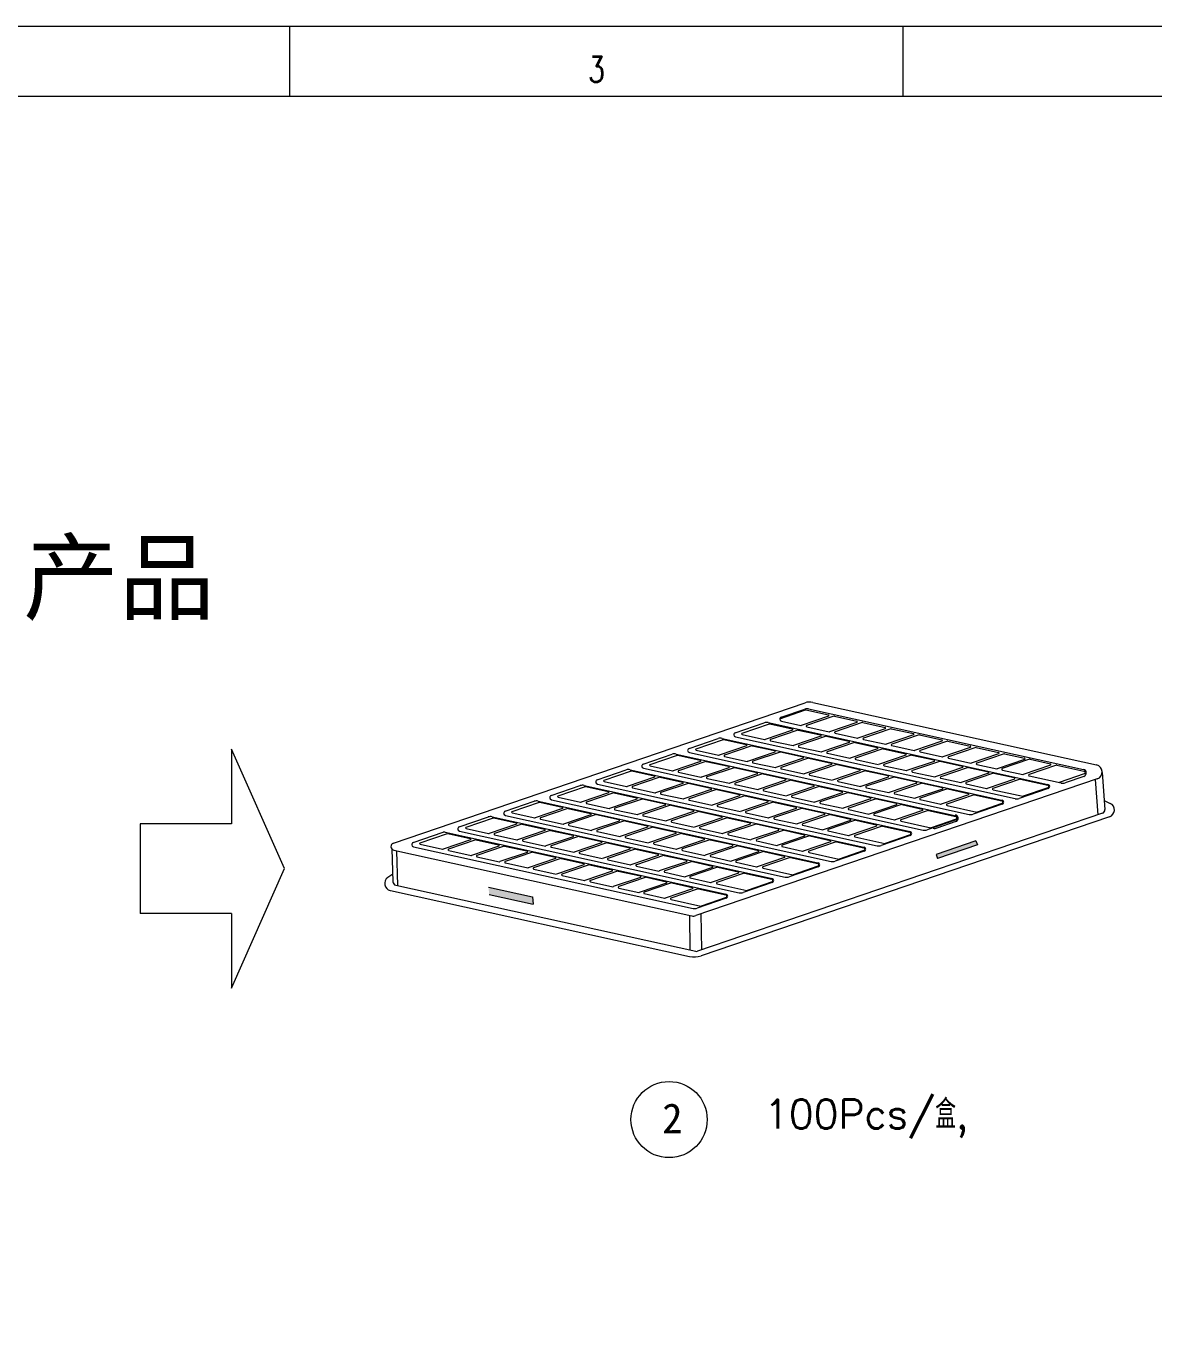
# Model space of a CAD drawing. Extents: x 2510 to 2661, y 709 to 762.
# Drawn here: x 2609.92 to 2630.71, y 737.08 to 761.12 of the extents above; entities that cross this region are included whole.
import ezdxf
from ezdxf.enums import TextEntityAlignment as Align

# ---------------------------------------------------------------- set-up
doc = ezdxf.new("R2010")
doc.units = 0
doc.header["$MEASUREMENT"] = 0
doc.layers.get('0').update_dxf_attribs({"linetype": 'CONTINUOUS', "lineweight": 20})
doc.layers.add('DIM', color=3, linetype='CONTINUOUS', lineweight=9)
doc.layers.add('HANBO', color=7, linetype='CONTINUOUS', lineweight=9)
doc.styles.add('ROMANS', font='ROMANS.SHX', dxfattribs={"bigfont": 'gbcbig.shx'})
doc.styles.get("Standard").update_dxf_attribs({"font": 'simplex.shx', "bigfont": 'gbcbig.shx'})
doc.styles.add('宋体', font='')
doc.styles.add('細', font='')
doc.styles.get('宋体').set_extended_font_data('SimSun')
doc.styles.get('細').set_extended_font_data('NSimSun')

msp = doc.modelspace()

# ---------------------------------------------------------------- hatches: boundary and pattern name
at = {"linetype": 'ByBlock'}
for points in [[(2626.694, 745.847), (2626.723, 745.772), (2627.455, 746.022), (2627.426, 746.097)], [(2619.267, 744.927), (2619.258, 745.067), (2618.448, 745.246), (2618.457, 745.106)]]:
    msp.add_hatch(color=3, dxfattribs=at).paths.add_polyline_path(points)

# ---------------------------------------------------------------- linework, layer by layer
at = {"color": 141, "linetype": 'ByBlock'}
for p, q in [((2616.693, 746.055), (2624.28, 748.641)), ((2623.813, 748.349), (2624.288, 748.511)), ((2623.839, 748.378), (2624.275, 748.526)), ((2624.295, 748.511), (2624.71, 748.42)), ((2624.346, 748.53), (2629.41, 747.413)), ((2624.423, 748.649), (2629.651, 747.496)), ((2622.991, 748.089), (2623.529, 748.272)), ((2623.119, 748.084), (2623.623, 748.256)), ((2623.6, 748.276), (2628.757, 747.139)), ((2623.63, 748.256), (2624.044, 748.165)), ((2623.843, 748.301), (2624.2, 748.222)), ((2624.711, 748.394), (2624.208, 748.223)), ((2624.813, 748.395), (2624.309, 748.224)), ((2625.234, 748.279), (2624.73, 748.108)), ((2624.82, 748.396), (2625.232, 748.305)), ((2625.335, 748.28), (2624.832, 748.108)), ((2625.343, 748.28), (2625.755, 748.189)), ((2622.143, 747.8), (2622.681, 747.983)), ((2622.753, 747.987), (2627.909, 746.85)), ((2622.995, 748.012), (2628.152, 746.875)), ((2623.121, 748.058), (2623.535, 747.967)), ((2624.046, 748.139), (2623.542, 747.967)), ((2624.148, 748.14), (2623.644, 747.968)), ((2624.568, 748.024), (2624.065, 747.852)), ((2624.155, 748.14), (2624.567, 748.049)), ((2624.67, 748.024), (2624.167, 747.853)), ((2624.311, 748.198), (2624.723, 748.107)), ((2624.677, 748.025), (2625.089, 747.934)), ((2624.833, 748.083), (2625.245, 747.992)), ((2625.756, 748.164), (2625.253, 747.992)), ((2625.858, 748.165), (2625.354, 747.993)), ((2626.279, 748.049), (2625.775, 747.877)), ((2625.865, 748.165), (2626.277, 748.074)), ((2626.381, 748.049), (2625.877, 747.878)), ((2626.388, 748.05), (2626.8, 747.959)), ((2622.271, 747.795), (2622.775, 747.967)), ((2622.273, 747.769), (2622.687, 747.678)), ((2623.198, 747.85), (2622.695, 747.678)), ((2622.782, 747.967), (2623.197, 747.876)), ((2623.3, 747.851), (2622.796, 747.679)), ((2623.307, 747.851), (2623.719, 747.76)), ((2623.646, 747.943), (2624.058, 747.852)), ((2624.168, 747.827), (2624.58, 747.736)), ((2625.091, 747.908), (2624.587, 747.737)), ((2625.193, 747.909), (2624.689, 747.738)), ((2625.613, 747.793), (2625.11, 747.622)), ((2625.2, 747.91), (2625.612, 747.819)), ((2625.715, 747.794), (2625.212, 747.622)), ((2625.356, 747.967), (2625.768, 747.877)), ((2625.722, 747.794), (2626.135, 747.703)), ((2625.878, 747.852), (2626.291, 747.761)), ((2626.801, 747.933), (2626.298, 747.762)), ((2626.903, 747.934), (2626.4, 747.762)), ((2627.324, 747.818), (2626.82, 747.646)), ((2626.91, 747.935), (2627.322, 747.844)), ((2627.426, 747.819), (2626.922, 747.647)), ((2627.433, 747.819), (2627.845, 747.728)), ((2621.296, 747.511), (2621.833, 747.694)), ((2621.424, 747.506), (2621.927, 747.678)), ((2622.35, 747.561), (2621.847, 747.389)), ((2621.905, 747.698), (2627.062, 746.561)), ((2621.934, 747.678), (2622.349, 747.587)), ((2622.452, 747.562), (2621.949, 747.39)), ((2622.148, 747.723), (2627.304, 746.586)), ((2622.459, 747.562), (2622.871, 747.471)), ((2622.798, 747.654), (2623.21, 747.563)), ((2623.721, 747.735), (2623.217, 747.563)), ((2623.823, 747.735), (2623.319, 747.564)), ((2623.32, 747.538), (2623.733, 747.447)), ((2624.243, 747.619), (2623.74, 747.448)), ((2623.83, 747.736), (2624.242, 747.645)), ((2624.345, 747.62), (2623.842, 747.449)), ((2624.766, 747.504), (2624.262, 747.333)), ((2624.352, 747.621), (2624.764, 747.53)), ((2624.868, 747.505), (2624.364, 747.333)), ((2624.691, 747.712), (2625.103, 747.621)), ((2624.875, 747.505), (2625.287, 747.414)), ((2625.213, 747.597), (2625.625, 747.506)), ((2626.136, 747.678), (2625.632, 747.506)), ((2626.238, 747.679), (2625.734, 747.507)), ((2626.659, 747.563), (2626.155, 747.391)), ((2626.245, 747.679), (2626.657, 747.588)), ((2626.76, 747.563), (2626.257, 747.392)), ((2626.401, 747.737), (2626.813, 747.646)), ((2626.768, 747.564), (2627.18, 747.473)), ((2626.924, 747.622), (2627.336, 747.531)), ((2627.846, 747.703), (2627.343, 747.531)), ((2627.948, 747.704), (2627.445, 747.532)), ((2627.446, 747.506), (2627.815, 747.425)), ((2628.325, 747.597), (2627.822, 747.426)), ((2628.419, 747.6), (2627.915, 747.428)), ((2627.955, 747.704), (2628.324, 747.623)), ((2628.426, 747.6), (2628.801, 747.518)), ((2620.448, 747.222), (2620.986, 747.405)), ((2620.576, 747.217), (2621.08, 747.389)), ((2621.503, 747.272), (2620.999, 747.1)), ((2621.057, 747.409), (2626.214, 746.272)), ((2621.087, 747.389), (2621.501, 747.298)), ((2621.605, 747.273), (2621.101, 747.101)), ((2621.3, 747.434), (2626.457, 746.297)), ((2621.425, 747.48), (2621.84, 747.389)), ((2621.612, 747.273), (2622.024, 747.182)), ((2621.95, 747.365), (2622.362, 747.274)), ((2622.873, 747.446), (2622.369, 747.274)), ((2622.975, 747.446), (2622.471, 747.275)), ((2623.395, 747.33), (2622.892, 747.159)), ((2622.982, 747.447), (2623.394, 747.356)), ((2623.497, 747.331), (2622.994, 747.16)), ((2623.505, 747.332), (2623.917, 747.241)), ((2623.843, 747.423), (2624.255, 747.332)), ((2624.366, 747.308), (2624.778, 747.217)), ((2625.288, 747.389), (2624.785, 747.217)), ((2625.39, 747.39), (2624.887, 747.218)), ((2625.811, 747.274), (2625.307, 747.102)), ((2625.397, 747.39), (2625.809, 747.299)), ((2625.913, 747.274), (2625.409, 747.103)), ((2625.736, 747.481), (2626.148, 747.391)), ((2625.92, 747.275), (2626.332, 747.184)), ((2626.258, 747.366), (2626.67, 747.275)), ((2627.181, 747.447), (2626.678, 747.276)), ((2627.283, 747.448), (2626.779, 747.276)), ((2627.66, 747.342), (2627.157, 747.17)), ((2627.753, 747.344), (2627.25, 747.173)), ((2627.29, 747.449), (2627.659, 747.367)), ((2627.761, 747.345), (2628.136, 747.262)), ((2627.916, 747.403), (2628.292, 747.32)), ((2628.802, 747.492), (2628.299, 747.32)), ((2628.911, 747.491), (2628.407, 747.32)), ((2628.409, 747.294), (2629, 747.164)), ((2628.918, 747.492), (2629.419, 747.381)), ((2629.422, 747.33), (2628.96, 747.172)), ((2629.417, 747.286), (2629.071, 747.168)), ((2629.754, 747.358), (2629.804, 746.674)), ((2619.6, 746.933), (2620.138, 747.116)), ((2619.728, 746.928), (2620.232, 747.1)), ((2620.209, 747.12), (2625.366, 745.983)), ((2620.239, 747.1), (2620.653, 747.009)), ((2620.452, 747.145), (2625.609, 746.008)), ((2620.577, 747.191), (2620.992, 747.1)), ((2621.102, 747.076), (2621.515, 746.985)), ((2622.025, 747.157), (2621.522, 746.985)), ((2622.127, 747.157), (2621.624, 746.986)), ((2622.548, 747.041), (2622.044, 746.87)), ((2622.134, 747.158), (2622.546, 747.067)), ((2622.65, 747.042), (2622.146, 746.871)), ((2629.665, 747.241), (2622.267, 744.719)), ((2622.473, 747.249), (2622.885, 747.158)), ((2622.657, 747.043), (2623.069, 746.952)), ((2622.995, 747.134), (2623.407, 747.043)), ((2623.918, 747.215), (2623.414, 747.044)), ((2624.02, 747.216), (2623.516, 747.044)), ((2623.518, 747.019), (2623.93, 746.928)), ((2624.441, 747.1), (2623.937, 746.928)), ((2624.027, 747.216), (2624.439, 747.125)), ((2624.542, 747.101), (2624.039, 746.929)), ((2624.55, 747.101), (2624.962, 747.01)), ((2624.888, 747.192), (2625.3, 747.102)), ((2625.411, 747.077), (2625.823, 746.986)), ((2626.333, 747.158), (2625.83, 746.987)), ((2626.435, 747.159), (2625.932, 746.987)), ((2626.812, 747.053), (2626.309, 746.881)), ((2626.906, 747.055), (2626.402, 746.884)), ((2626.442, 747.16), (2626.811, 747.078)), ((2626.781, 747.251), (2627.15, 747.17)), ((2626.913, 747.056), (2627.288, 746.973)), ((2627.251, 747.147), (2627.626, 747.064)), ((2628.137, 747.237), (2627.633, 747.065)), ((2628.246, 747.236), (2627.742, 747.064)), ((2627.744, 747.039), (2628.291, 746.918)), ((2628.761, 747.062), (2628.224, 746.879)), ((2628.253, 747.236), (2628.754, 747.126)), ((2628.757, 747.075), (2628.298, 746.918)), ((2629.629, 747.229), (2629.676, 746.578)), ((2618.753, 746.644), (2619.29, 746.827)), ((2618.881, 746.639), (2619.384, 746.811)), ((2619.362, 746.831), (2624.518, 745.694)), ((2619.391, 746.811), (2619.806, 746.72)), ((2619.605, 746.856), (2624.761, 745.719)), ((2619.73, 746.902), (2620.144, 746.811)), ((2620.655, 746.983), (2620.151, 746.811)), ((2620.757, 746.984), (2620.253, 746.812)), ((2620.255, 746.787), (2620.667, 746.696)), ((2621.177, 746.868), (2620.674, 746.696)), ((2620.764, 746.984), (2621.176, 746.893)), ((2621.279, 746.868), (2620.776, 746.697)), ((2621.287, 746.869), (2621.699, 746.778)), ((2621.625, 746.96), (2622.037, 746.869)), ((2622.148, 746.845), (2622.56, 746.754)), ((2623.07, 746.926), (2622.567, 746.755)), ((2623.172, 746.927), (2622.669, 746.755)), ((2623.593, 746.811), (2623.089, 746.639)), ((2623.179, 746.927), (2623.591, 746.836)), ((2623.695, 746.812), (2623.191, 746.64)), ((2623.702, 746.812), (2624.114, 746.721)), ((2624.04, 746.903), (2624.452, 746.813)), ((2624.963, 746.985), (2624.46, 746.813)), ((2625.065, 746.985), (2624.561, 746.814)), ((2624.563, 746.788), (2624.975, 746.697)), ((2625.486, 746.869), (2624.982, 746.698)), ((2625.072, 746.986), (2625.484, 746.895)), ((2625.588, 746.87), (2625.084, 746.698)), ((2625.595, 746.871), (2625.963, 746.789)), ((2625.933, 746.962), (2626.302, 746.881)), ((2626.404, 746.858), (2626.779, 746.775)), ((2627.289, 746.948), (2626.786, 746.776)), ((2627.398, 746.947), (2626.894, 746.775)), ((2627.405, 746.947), (2627.906, 746.837)), ((2627.909, 746.786), (2627.451, 746.629)), ((2629.792, 746.842), (2629.905, 746.787)), ((2617.905, 746.355), (2618.443, 746.538)), ((2618.514, 746.542), (2623.671, 745.405)), ((2618.757, 746.567), (2623.914, 745.43)), ((2618.882, 746.613), (2619.297, 746.522)), ((2619.807, 746.694), (2619.304, 746.522)), ((2619.909, 746.695), (2619.406, 746.523)), ((2620.33, 746.579), (2619.826, 746.407)), ((2619.916, 746.695), (2620.328, 746.604)), ((2620.432, 746.58), (2619.928, 746.408)), ((2620.439, 746.58), (2620.851, 746.489)), ((2620.777, 746.671), (2621.189, 746.58)), ((2621.7, 746.752), (2621.196, 746.581)), ((2621.802, 746.753), (2621.298, 746.582)), ((2621.3, 746.556), (2621.712, 746.465)), ((2622.223, 746.637), (2621.719, 746.466)), ((2621.809, 746.754), (2622.221, 746.663)), ((2622.324, 746.638), (2621.821, 746.466)), ((2629.759, 746.606), (2622.3, 744.063)), ((2622.332, 746.638), (2622.744, 746.547)), ((2629.89, 746.542), (2622.365, 743.977)), ((2622.67, 746.73), (2623.082, 746.639)), ((2623.193, 746.614), (2623.605, 746.524)), ((2624.115, 746.696), (2623.612, 746.524)), ((2624.217, 746.696), (2623.714, 746.525)), ((2624.638, 746.58), (2624.134, 746.409)), ((2624.224, 746.697), (2624.637, 746.606)), ((2624.74, 746.581), (2624.236, 746.409)), ((2624.747, 746.582), (2625.116, 746.5)), ((2625.085, 746.673), (2625.454, 746.592)), ((2625.965, 746.764), (2625.461, 746.592)), ((2626.058, 746.766), (2625.554, 746.595)), ((2625.556, 746.569), (2625.931, 746.486)), ((2626.442, 746.659), (2625.938, 746.487)), ((2626.55, 746.658), (2626.047, 746.486)), ((2626.065, 746.767), (2626.44, 746.684)), ((2626.557, 746.658), (2627.059, 746.548)), ((2626.896, 746.75), (2627.443, 746.629)), ((2627.914, 746.773), (2627.376, 746.59)), ((2618.033, 746.35), (2618.536, 746.522)), ((2618.034, 746.324), (2618.449, 746.233)), ((2618.959, 746.405), (2618.456, 746.233)), ((2618.544, 746.522), (2618.958, 746.431)), ((2619.061, 746.406), (2618.558, 746.234)), ((2619.069, 746.406), (2619.481, 746.315)), ((2619.407, 746.498), (2619.819, 746.407)), ((2619.93, 746.382), (2620.342, 746.291)), ((2620.852, 746.463), (2620.349, 746.292)), ((2620.954, 746.464), (2620.451, 746.293)), ((2621.375, 746.348), (2620.871, 746.177)), ((2620.961, 746.465), (2621.373, 746.374)), ((2621.477, 746.349), (2620.973, 746.177)), ((2621.484, 746.349), (2621.896, 746.258)), ((2621.822, 746.441), (2622.234, 746.35)), ((2622.745, 746.522), (2622.242, 746.35)), ((2622.847, 746.523), (2622.343, 746.351)), ((2622.345, 746.325), (2622.757, 746.235)), ((2623.268, 746.407), (2622.764, 746.235)), ((2622.854, 746.523), (2623.266, 746.432)), ((2623.37, 746.407), (2622.866, 746.236)), ((2623.377, 746.408), (2623.789, 746.317)), ((2623.715, 746.499), (2624.127, 746.408)), ((2624.238, 746.384), (2624.606, 746.303)), ((2625.117, 746.475), (2624.614, 746.303)), ((2625.21, 746.477), (2624.707, 746.306)), ((2625.594, 746.37), (2625.09, 746.198)), ((2625.703, 746.369), (2625.199, 746.197)), ((2625.217, 746.478), (2625.592, 746.395)), ((2625.71, 746.369), (2626.211, 746.259)), ((2626.048, 746.461), (2626.596, 746.34)), ((2627.066, 746.484), (2626.528, 746.301)), ((2627.062, 746.497), (2626.603, 746.34)), ((2627.056, 746.452), (2626.711, 746.334)), ((2617.057, 746.066), (2617.612, 746.255)), ((2617.185, 746.061), (2617.689, 746.233)), ((2618.112, 746.116), (2617.608, 745.944)), ((2617.648, 746.257), (2622.823, 745.116)), ((2617.696, 746.233), (2618.11, 746.142)), ((2618.214, 746.117), (2617.71, 745.945)), ((2617.909, 746.278), (2623.066, 745.141)), ((2618.221, 746.117), (2618.633, 746.026)), ((2618.559, 746.209), (2618.971, 746.118)), ((2619.482, 746.29), (2618.979, 746.118)), ((2619.584, 746.291), (2619.08, 746.119)), ((2619.082, 746.093), (2619.494, 746.002)), ((2620.005, 746.174), (2619.501, 746.003)), ((2619.591, 746.291), (2620.003, 746.2)), ((2620.106, 746.175), (2619.603, 746.004)), ((2620.527, 746.059), (2620.024, 745.888)), ((2620.114, 746.176), (2620.526, 746.085)), ((2620.629, 746.06), (2620.125, 745.888)), ((2620.452, 746.267), (2620.864, 746.176)), ((2620.636, 746.06), (2621.048, 745.969)), ((2620.975, 746.152), (2621.387, 746.061)), ((2621.897, 746.233), (2621.394, 746.061)), ((2621.999, 746.234), (2621.496, 746.062)), ((2622.42, 746.118), (2621.916, 745.946)), ((2622.006, 746.234), (2622.419, 746.143)), ((2622.522, 746.118), (2622.018, 745.947)), ((2622.529, 746.119), (2622.941, 746.028)), ((2622.867, 746.21), (2623.28, 746.119)), ((2623.79, 746.291), (2623.287, 746.12)), ((2623.892, 746.292), (2623.389, 746.121)), ((2623.39, 746.095), (2623.759, 746.014)), ((2624.269, 746.186), (2623.766, 746.014)), ((2624.362, 746.188), (2623.859, 746.017)), ((2623.899, 746.293), (2624.268, 746.211)), ((2624.746, 746.081), (2624.243, 745.909)), ((2624.855, 746.08), (2624.351, 745.908)), ((2624.37, 746.189), (2624.745, 746.106)), ((2624.708, 746.28), (2625.083, 746.197)), ((2624.862, 746.08), (2625.363, 745.97)), ((2625.2, 746.172), (2625.748, 746.051)), ((2626.218, 746.195), (2625.68, 746.012)), ((2626.214, 746.208), (2625.755, 746.051)), ((2616.666, 745.947), (2616.685, 745.343)), ((2616.7, 745.927), (2622.195, 744.715)), ((2616.75, 745.916), (2616.771, 745.273)), ((2617.061, 745.989), (2622.218, 744.852)), ((2617.187, 746.035), (2617.601, 745.944)), ((2617.712, 745.92), (2618.124, 745.829)), ((2618.634, 746.001), (2618.131, 745.829)), ((2618.736, 746.002), (2618.233, 745.83)), ((2619.157, 745.885), (2618.653, 745.714)), ((2618.743, 746.002), (2619.155, 745.911)), ((2619.259, 745.886), (2618.755, 745.715)), ((2619.266, 745.887), (2619.678, 745.796)), ((2619.604, 745.978), (2620.016, 745.887)), ((2620.127, 745.863), (2620.539, 745.772)), ((2621.05, 745.944), (2620.546, 745.772)), ((2621.152, 745.945), (2620.648, 745.773)), ((2621.572, 745.829), (2621.069, 745.657)), ((2621.159, 745.945), (2621.571, 745.854)), ((2621.674, 745.829), (2621.171, 745.658)), ((2621.497, 746.037), (2621.909, 745.946)), ((2621.681, 745.83), (2622.093, 745.739)), ((2622.02, 745.921), (2622.432, 745.83)), ((2622.942, 746.002), (2622.439, 745.831)), ((2623.044, 746.003), (2622.541, 745.832)), ((2623.422, 745.897), (2622.918, 745.725)), ((2623.515, 745.899), (2623.011, 745.728)), ((2623.052, 746.004), (2623.42, 745.922)), ((2623.522, 745.9), (2623.897, 745.817)), ((2623.86, 745.991), (2624.235, 745.908)), ((2624.353, 745.883), (2624.9, 745.762)), ((2625.37, 745.906), (2624.833, 745.723)), ((2625.366, 745.919), (2624.907, 745.762)), ((2618.234, 745.804), (2618.646, 745.713)), ((2618.757, 745.689), (2619.169, 745.598)), ((2619.679, 745.77), (2619.176, 745.599)), ((2619.781, 745.771), (2619.278, 745.599)), ((2620.202, 745.655), (2619.698, 745.483)), ((2619.788, 745.771), (2620.201, 745.68)), ((2620.304, 745.656), (2619.8, 745.484)), ((2620.311, 745.656), (2620.723, 745.565)), ((2620.649, 745.748), (2621.062, 745.657)), ((2621.172, 745.632), (2621.584, 745.541)), ((2622.095, 745.713), (2621.591, 745.542)), ((2622.197, 745.714), (2621.693, 745.543)), ((2622.574, 745.608), (2622.07, 745.436)), ((2622.667, 745.61), (2622.164, 745.439)), ((2622.204, 745.715), (2622.572, 745.633)), ((2622.542, 745.806), (2622.911, 745.725)), ((2622.674, 745.611), (2623.049, 745.528)), ((2623.013, 745.702), (2623.388, 745.619)), ((2623.898, 745.792), (2623.395, 745.62)), ((2624.007, 745.791), (2623.504, 745.619)), ((2623.505, 745.594), (2624.053, 745.473)), ((2624.523, 745.617), (2623.985, 745.434)), ((2624.014, 745.791), (2624.516, 745.681)), ((2624.518, 745.63), (2624.06, 745.473)), ((2616.68, 745.482), (2616.59, 745.42)), ((2619.279, 745.574), (2619.691, 745.483)), ((2619.802, 745.459), (2620.214, 745.368)), ((2620.725, 745.54), (2620.221, 745.368)), ((2620.826, 745.54), (2620.323, 745.369)), ((2620.324, 745.343), (2620.736, 745.252)), ((2621.247, 745.424), (2620.744, 745.253)), ((2620.834, 745.541), (2621.246, 745.45)), ((2621.349, 745.425), (2620.845, 745.254)), ((2621.356, 745.426), (2621.725, 745.344)), ((2621.695, 745.517), (2622.063, 745.436)), ((2622.165, 745.413), (2622.54, 745.33)), ((2623.051, 745.503), (2622.547, 745.331)), ((2623.159, 745.502), (2622.656, 745.33)), ((2623.166, 745.502), (2623.668, 745.392)), ((2623.671, 745.341), (2623.212, 745.184)), ((2616.637, 745.181), (2622.151, 743.965)), ((2616.737, 745.28), (2622.264, 744.061)), ((2620.847, 745.228), (2621.215, 745.147)), ((2621.726, 745.319), (2621.223, 745.147)), ((2621.819, 745.321), (2621.316, 745.15)), ((2621.317, 745.124), (2621.692, 745.041)), ((2622.203, 745.214), (2621.699, 745.042)), ((2622.312, 745.213), (2621.808, 745.041)), ((2621.826, 745.322), (2622.202, 745.239)), ((2622.319, 745.213), (2622.82, 745.103)), ((2622.657, 745.305), (2623.205, 745.184)), ((2623.675, 745.328), (2623.137, 745.145)), ((2621.81, 745.016), (2622.357, 744.895)), ((2622.827, 745.039), (2622.29, 744.856)), ((2622.823, 745.052), (2622.364, 744.895)), ((2622.148, 744.725), (2622.158, 744.084)), ((2622.359, 744.75), (2622.37, 744.087))]:
    msp.add_line(p, q, dxfattribs=at)
at = {"linetype": 'ByBlock'}
for p, q in [((2627.426, 746.097), (2626.694, 745.847)), ((2627.426, 746.097), (2627.455, 746.022)), ((2626.694, 745.847), (2626.723, 745.772)), ((2627.455, 746.022), (2626.723, 745.772)), ((2618.448, 745.246), (2619.258, 745.067)), ((2618.457, 745.106), (2619.267, 744.927)), ((2619.258, 745.067), (2619.267, 744.927))]:
    msp.add_line(p, q, dxfattribs=at)
at = {"color": 141, "linetype": 'ByBlock'}
for centre, radius, start, end in [((2624.317, 748.401), 0.133, 77.5605, 108.8246), ((2624.366, 748.39), 0.266, 77.5605, 108.8246), ((2624.292, 748.498), 0.0133, 77.5605, 108.8246), ((2623.572, 748.146), 0.133, 77.5605, 108.8246), ((2623.627, 748.243), 0.0133, 77.5605, 108.8246), ((2623.852, 748.34), 0.0398, 108.8246, 257.5605), ((2624.203, 748.235), 0.0133, 257.5605, 288.8246), ((2624.314, 748.211), 0.0133, 108.8246, 257.5605), ((2624.707, 748.407), 0.0133, 288.8246, 77.5605), ((2624.817, 748.383), 0.0133, 77.5605, 108.8246), ((2625.229, 748.292), 0.0133, 288.8246, 77.5605), ((2625.34, 748.267), 0.0133, 77.5605, 108.8246), ((2622.724, 747.857), 0.133, 77.5605, 108.8246), ((2623.004, 748.051), 0.0398, 108.8246, 257.5605), ((2623.123, 748.071), 0.0133, 108.8246, 257.5605), ((2624.042, 748.152), 0.0133, 288.8246, 77.5605), ((2624.152, 748.127), 0.0133, 77.5605, 108.8246), ((2624.564, 748.036), 0.0133, 288.8246, 77.5605), ((2624.675, 748.012), 0.0133, 77.5605, 108.8246), ((2624.726, 748.12), 0.0133, 257.5605, 288.8246), ((2624.836, 748.096), 0.0133, 108.8246, 257.5605), ((2625.248, 748.005), 0.0133, 257.5605, 288.8246), ((2625.359, 747.98), 0.0133, 108.8246, 257.5605), ((2625.752, 748.176), 0.0133, 288.8246, 77.5605), ((2625.862, 748.152), 0.0133, 77.5605, 108.8246), ((2626.274, 748.061), 0.0133, 288.8246, 77.5605), ((2626.385, 748.037), 0.0133, 77.5605, 108.8246), ((2622.156, 747.762), 0.0398, 108.8246, 257.5605), ((2622.276, 747.782), 0.0133, 108.8246, 257.5605), ((2622.779, 747.954), 0.0133, 77.5605, 108.8246), ((2623.194, 747.863), 0.0133, 288.8246, 77.5605), ((2623.304, 747.838), 0.0133, 77.5605, 108.8246), ((2623.538, 747.98), 0.0133, 257.5605, 288.8246), ((2623.648, 747.956), 0.0133, 108.8246, 257.5605), ((2623.716, 747.747), 0.0133, 288.8246, 77.5605), ((2624.061, 747.865), 0.0133, 257.5605, 288.8246), ((2624.171, 747.84), 0.0133, 108.8246, 257.5605), ((2625.087, 747.921), 0.0133, 288.8246, 77.5605), ((2625.197, 747.897), 0.0133, 77.5605, 108.8246), ((2625.609, 747.806), 0.0133, 288.8246, 77.5605), ((2625.72, 747.781), 0.0133, 77.5605, 108.8246), ((2625.771, 747.89), 0.0133, 257.5605, 288.8246), ((2625.881, 747.865), 0.0133, 108.8246, 257.5605), ((2626.293, 747.774), 0.0133, 257.5605, 288.8246), ((2626.404, 747.75), 0.0133, 108.8246, 257.5605), ((2626.797, 747.946), 0.0133, 288.8246, 77.5605), ((2626.907, 747.922), 0.0133, 77.5605, 108.8246), ((2627.319, 747.831), 0.0133, 288.8246, 77.5605), ((2627.43, 747.806), 0.0133, 77.5605, 108.8246), ((2621.309, 747.473), 0.0398, 108.8246, 257.5605), ((2621.428, 747.493), 0.0133, 108.8246, 257.5605), ((2621.876, 747.568), 0.133, 77.5605, 108.8246), ((2621.932, 747.665), 0.0133, 77.5605, 108.8246), ((2622.346, 747.574), 0.0133, 288.8246, 77.5605), ((2622.457, 747.549), 0.0133, 77.5605, 108.8246), ((2622.69, 747.691), 0.0133, 257.5605, 288.8246), ((2622.801, 747.667), 0.0133, 108.8246, 257.5605), ((2623.213, 747.576), 0.0133, 257.5605, 288.8246), ((2623.323, 747.551), 0.0133, 108.8246, 257.5605), ((2623.827, 747.723), 0.0133, 77.5605, 108.8246), ((2624.239, 747.632), 0.0133, 288.8246, 77.5605), ((2624.349, 747.608), 0.0133, 77.5605, 108.8246), ((2624.583, 747.749), 0.0133, 257.5605, 288.8246), ((2624.694, 747.725), 0.0133, 108.8246, 257.5605), ((2624.761, 747.517), 0.0133, 288.8246, 77.5605), ((2624.872, 747.492), 0.0133, 77.5605, 108.8246), ((2625.106, 747.634), 0.0133, 257.5605, 288.8246), ((2625.216, 747.61), 0.0133, 108.8246, 257.5605), ((2625.739, 747.494), 0.0133, 108.8246, 257.5605), ((2626.132, 747.69), 0.0133, 288.8246, 77.5605), ((2626.242, 747.666), 0.0133, 77.5605, 108.8246), ((2626.654, 747.575), 0.0133, 288.8246, 77.5605), ((2626.765, 747.551), 0.0133, 77.5605, 108.8246), ((2626.816, 747.659), 0.0133, 257.5605, 288.8246), ((2626.926, 747.635), 0.0133, 108.8246, 257.5605), ((2627.339, 747.544), 0.0133, 257.5605, 288.8246), ((2627.449, 747.519), 0.0133, 108.8246, 257.5605), ((2627.842, 747.715), 0.0133, 288.8246, 77.5605), ((2627.952, 747.691), 0.0133, 77.5605, 108.8246), ((2628.321, 747.61), 0.0133, 288.8246, 77.5605), ((2628.423, 747.587), 0.0133, 77.5605, 108.8246), ((2628.798, 747.505), 0.0133, 288.8246, 77.5605), ((2621.029, 747.279), 0.133, 77.5605, 108.8246), ((2621.084, 747.376), 0.0133, 77.5605, 108.8246), ((2621.498, 747.285), 0.0133, 288.8246, 77.5605), ((2621.609, 747.26), 0.0133, 77.5605, 108.8246), ((2621.843, 747.402), 0.0133, 257.5605, 288.8246), ((2621.953, 747.378), 0.0133, 108.8246, 257.5605), ((2622.365, 747.287), 0.0133, 257.5605, 288.8246), ((2622.476, 747.262), 0.0133, 108.8246, 257.5605), ((2622.869, 747.458), 0.0133, 288.8246, 77.5605), ((2622.979, 747.434), 0.0133, 77.5605, 108.8246), ((2623.391, 747.343), 0.0133, 288.8246, 77.5605), ((2623.502, 747.319), 0.0133, 77.5605, 108.8246), ((2623.735, 747.46), 0.0133, 257.5605, 288.8246), ((2623.846, 747.436), 0.0133, 108.8246, 257.5605), ((2624.258, 747.345), 0.0133, 257.5605, 288.8246), ((2624.368, 747.321), 0.0133, 108.8246, 257.5605), ((2625.284, 747.401), 0.0133, 288.8246, 77.5605), ((2625.394, 747.377), 0.0133, 77.5605, 108.8246), ((2625.807, 747.286), 0.0133, 288.8246, 77.5605), ((2625.917, 747.262), 0.0133, 77.5605, 108.8246), ((2626.151, 747.404), 0.0133, 257.5605, 288.8246), ((2626.261, 747.379), 0.0133, 108.8246, 257.5605), ((2626.673, 747.288), 0.0133, 257.5605, 288.8246), ((2626.784, 747.264), 0.0133, 108.8246, 257.5605), ((2627.177, 747.46), 0.0133, 288.8246, 77.5605), ((2627.287, 747.436), 0.0133, 77.5605, 108.8246), ((2627.656, 747.354), 0.0133, 288.8246, 77.5605), ((2627.758, 747.332), 0.0133, 77.5605, 108.8246), ((2627.818, 747.438), 0.0133, 257.5605, 288.8246), ((2627.919, 747.416), 0.0133, 108.8246, 257.5605), ((2628.133, 747.249), 0.0133, 288.8246, 77.5605), ((2628.294, 747.333), 0.0133, 257.5605, 288.8246), ((2628.294, 747.333), 0.0133, 257.5605, 288.8246), ((2628.412, 747.307), 0.0133, 108.8246, 257.5605), ((2628.915, 747.479), 0.0133, 77.5605, 108.8246), ((2629.396, 747.348), 0.0664, 288.8246, 77.5605), ((2629.414, 747.355), 0.0266, 288.8246, 77.5605), ((2629.622, 747.366), 0.133, 288.8246, 77.5605), ((2620.181, 746.99), 0.133, 77.5605, 108.8246), ((2620.236, 747.087), 0.0133, 77.5605, 108.8246), ((2620.461, 747.184), 0.0398, 108.8246, 257.5605), ((2620.58, 747.204), 0.0133, 108.8246, 257.5605), ((2620.995, 747.113), 0.0133, 257.5605, 288.8246), ((2621.105, 747.089), 0.0133, 108.8246, 257.5605), ((2622.021, 747.169), 0.0133, 288.8246, 77.5605), ((2622.131, 747.145), 0.0133, 77.5605, 108.8246), ((2622.543, 747.054), 0.0133, 288.8246, 77.5605), ((2622.654, 747.03), 0.0133, 77.5605, 108.8246), ((2622.888, 747.171), 0.0133, 257.5605, 288.8246), ((2622.998, 747.147), 0.0133, 108.8246, 257.5605), ((2623.41, 747.056), 0.0133, 257.5605, 288.8246), ((2623.521, 747.032), 0.0133, 108.8246, 257.5605), ((2623.914, 747.228), 0.0133, 288.8246, 77.5605), ((2624.024, 747.203), 0.0133, 77.5605, 108.8246), ((2624.436, 747.112), 0.0133, 288.8246, 77.5605), ((2624.547, 747.088), 0.0133, 77.5605, 108.8246), ((2624.891, 747.205), 0.0133, 108.8246, 257.5605), ((2625.303, 747.115), 0.0133, 257.5605, 288.8246), ((2625.413, 747.09), 0.0133, 108.8246, 257.5605), ((2626.329, 747.171), 0.0133, 288.8246, 77.5605), ((2626.44, 747.147), 0.0133, 77.5605, 108.8246), ((2626.808, 747.065), 0.0133, 288.8246, 77.5605), ((2626.91, 747.043), 0.0133, 77.5605, 108.8246), ((2627.152, 747.183), 0.0133, 257.5605, 288.8246), ((2627.254, 747.16), 0.0133, 108.8246, 257.5605), ((2627.629, 747.077), 0.0133, 257.5605, 288.8246), ((2627.629, 747.077), 0.0133, 257.5605, 288.8246), ((2627.746, 747.052), 0.0133, 108.8246, 257.5605), ((2628.25, 747.223), 0.0133, 77.5605, 108.8246), ((2628.748, 747.1), 0.0266, 288.8246, 77.5605), ((2628.748, 747.1), 0.0398, 288.8246, 77.5605), ((2629.028, 747.293), 0.133, 257.5605, 288.8246), ((2619.333, 746.701), 0.133, 77.5605, 108.8246), ((2619.388, 746.798), 0.0133, 77.5605, 108.8246), ((2619.613, 746.895), 0.0398, 108.8246, 257.5605), ((2619.733, 746.915), 0.0133, 108.8246, 257.5605), ((2620.147, 746.824), 0.0133, 257.5605, 288.8246), ((2620.258, 746.8), 0.0133, 108.8246, 257.5605), ((2620.651, 746.996), 0.0133, 288.8246, 77.5605), ((2620.761, 746.971), 0.0133, 77.5605, 108.8246), ((2621.173, 746.88), 0.0133, 288.8246, 77.5605), ((2621.284, 746.856), 0.0133, 77.5605, 108.8246), ((2621.517, 746.998), 0.0133, 257.5605, 288.8246), ((2621.628, 746.973), 0.0133, 108.8246, 257.5605), ((2621.696, 746.765), 0.0133, 288.8246, 77.5605), ((2622.04, 746.882), 0.0133, 257.5605, 288.8246), ((2622.15, 746.858), 0.0133, 108.8246, 257.5605), ((2623.066, 746.939), 0.0133, 288.8246, 77.5605), ((2623.176, 746.914), 0.0133, 77.5605, 108.8246), ((2623.589, 746.823), 0.0133, 288.8246, 77.5605), ((2623.699, 746.799), 0.0133, 77.5605, 108.8246), ((2624.043, 746.916), 0.0133, 108.8246, 257.5605), ((2624.455, 746.826), 0.0133, 257.5605, 288.8246), ((2624.566, 746.801), 0.0133, 108.8246, 257.5605), ((2624.959, 746.997), 0.0133, 288.8246, 77.5605), ((2625.069, 746.973), 0.0133, 77.5605, 108.8246), ((2625.481, 746.882), 0.0133, 288.8246, 77.5605), ((2625.592, 746.858), 0.0133, 77.5605, 108.8246), ((2625.826, 746.999), 0.0133, 257.5605, 288.8246), ((2625.936, 746.975), 0.0133, 108.8246, 257.5605), ((2625.96, 746.776), 0.0133, 288.8246, 77.5605), ((2626.305, 746.894), 0.0133, 257.5605, 288.8246), ((2626.406, 746.871), 0.0133, 108.8246, 257.5605), ((2627.285, 746.96), 0.0133, 288.8246, 77.5605), ((2627.402, 746.934), 0.0133, 77.5605, 108.8246), ((2627.901, 746.811), 0.0266, 288.8246, 77.5605), ((2627.901, 746.811), 0.0398, 288.8246, 77.5605), ((2628.181, 747.004), 0.133, 257.5605, 288.8246), ((2628.294, 746.931), 0.0133, 257.5605, 288.8246), ((2629.847, 746.668), 0.133, 288.8246, 63.9871), ((2618.485, 746.412), 0.133, 77.5605, 108.8246), ((2618.765, 746.606), 0.0398, 108.8246, 257.5605), ((2618.885, 746.626), 0.0133, 108.8246, 257.5605), ((2619.803, 746.707), 0.0133, 288.8246, 77.5605), ((2619.913, 746.682), 0.0133, 77.5605, 108.8246), ((2620.325, 746.591), 0.0133, 288.8246, 77.5605), ((2620.436, 746.567), 0.0133, 77.5605, 108.8246), ((2620.67, 746.709), 0.0133, 257.5605, 288.8246), ((2620.78, 746.684), 0.0133, 108.8246, 257.5605), ((2621.192, 746.593), 0.0133, 257.5605, 288.8246), ((2621.303, 746.569), 0.0133, 108.8246, 257.5605), ((2621.806, 746.741), 0.0133, 77.5605, 108.8246), ((2622.218, 746.65), 0.0133, 288.8246, 77.5605), ((2622.329, 746.625), 0.0133, 77.5605, 108.8246), ((2622.562, 746.767), 0.0133, 257.5605, 288.8246), ((2622.673, 746.743), 0.0133, 108.8246, 257.5605), ((2622.741, 746.534), 0.0133, 288.8246, 77.5605), ((2623.195, 746.627), 0.0133, 108.8246, 257.5605), ((2624.111, 746.708), 0.0133, 288.8246, 77.5605), ((2624.222, 746.684), 0.0133, 77.5605, 108.8246), ((2624.634, 746.593), 0.0133, 288.8246, 77.5605), ((2624.744, 746.569), 0.0133, 77.5605, 108.8246), ((2624.978, 746.71), 0.0133, 257.5605, 288.8246), ((2625.088, 746.686), 0.0133, 108.8246, 257.5605), ((2625.457, 746.605), 0.0133, 257.5605, 288.8246), ((2625.559, 746.582), 0.0133, 108.8246, 257.5605), ((2626.062, 746.754), 0.0133, 77.5605, 108.8246), ((2626.437, 746.671), 0.0133, 288.8246, 77.5605), ((2626.555, 746.645), 0.0133, 77.5605, 108.8246), ((2626.781, 746.788), 0.0133, 257.5605, 288.8246), ((2626.781, 746.788), 0.0133, 257.5605, 288.8246), ((2626.899, 746.763), 0.0133, 108.8246, 257.5605), ((2627.035, 746.515), 0.0664, 288.8246, 77.5605), ((2627.053, 746.522), 0.0266, 288.8246, 77.5605), ((2627.053, 746.522), 0.0398, 288.8246, 77.5605), ((2627.333, 746.715), 0.133, 257.5605, 288.8246), ((2627.446, 746.642), 0.0133, 257.5605, 288.8246), ((2629.738, 746.669), 0.0664, 288.8246, 4.1491), ((2617.918, 746.317), 0.0398, 108.8246, 257.5605), ((2618.037, 746.337), 0.0133, 108.8246, 257.5605), ((2618.541, 746.509), 0.0133, 77.5605, 108.8246), ((2618.955, 746.418), 0.0133, 288.8246, 77.5605), ((2619.066, 746.393), 0.0133, 77.5605, 108.8246), ((2619.299, 746.535), 0.0133, 257.5605, 288.8246), ((2619.41, 746.511), 0.0133, 108.8246, 257.5605), ((2619.478, 746.302), 0.0133, 288.8246, 77.5605), ((2619.822, 746.42), 0.0133, 257.5605, 288.8246), ((2619.932, 746.395), 0.0133, 108.8246, 257.5605), ((2620.848, 746.476), 0.0133, 288.8246, 77.5605), ((2620.958, 746.452), 0.0133, 77.5605, 108.8246), ((2621.371, 746.361), 0.0133, 288.8246, 77.5605), ((2621.481, 746.336), 0.0133, 77.5605, 108.8246), ((2621.715, 746.478), 0.0133, 257.5605, 288.8246), ((2621.825, 746.454), 0.0133, 108.8246, 257.5605), ((2622.348, 746.338), 0.0133, 108.8246, 257.5605), ((2622.851, 746.51), 0.0133, 77.5605, 108.8246), ((2623.263, 746.419), 0.0133, 288.8246, 77.5605), ((2623.374, 746.395), 0.0133, 77.5605, 108.8246), ((2623.608, 746.537), 0.0133, 257.5605, 288.8246), ((2623.718, 746.512), 0.0133, 108.8246, 257.5605), ((2623.786, 746.304), 0.0133, 288.8246, 77.5605), ((2624.13, 746.421), 0.0133, 257.5605, 288.8246), ((2624.241, 746.397), 0.0133, 108.8246, 257.5605), ((2624.609, 746.316), 0.0133, 257.5605, 288.8246), ((2624.711, 746.293), 0.0133, 108.8246, 257.5605), ((2625.113, 746.487), 0.0133, 288.8246, 77.5605), ((2625.214, 746.465), 0.0133, 77.5605, 108.8246), ((2625.59, 746.382), 0.0133, 288.8246, 77.5605), ((2625.707, 746.356), 0.0133, 77.5605, 108.8246), ((2625.934, 746.499), 0.0133, 257.5605, 288.8246), ((2625.934, 746.499), 0.0133, 257.5605, 288.8246), ((2626.051, 746.474), 0.0133, 108.8246, 257.5605), ((2626.485, 746.426), 0.133, 257.5605, 288.8246), ((2626.599, 746.353), 0.0133, 257.5605, 288.8246), ((2626.668, 746.46), 0.133, 257.5605, 288.8246), ((2617.07, 746.028), 0.0398, 108.8246, 257.5605), ((2617.189, 746.048), 0.0133, 108.8246, 257.5605), ((2617.634, 746.192), 0.0664, 77.5605, 108.8246), ((2618.107, 746.129), 0.0133, 288.8246, 77.5605), ((2618.218, 746.104), 0.0133, 77.5605, 108.8246), ((2618.452, 746.246), 0.0133, 257.5605, 288.8246), ((2618.562, 746.222), 0.0133, 108.8246, 257.5605), ((2618.974, 746.131), 0.0133, 257.5605, 288.8246), ((2619.085, 746.106), 0.0133, 108.8246, 257.5605), ((2619.588, 746.278), 0.0133, 77.5605, 108.8246), ((2620, 746.187), 0.0133, 288.8246, 77.5605), ((2620.111, 746.163), 0.0133, 77.5605, 108.8246), ((2620.344, 746.304), 0.0133, 257.5605, 288.8246), ((2620.455, 746.28), 0.0133, 108.8246, 257.5605), ((2620.523, 746.072), 0.0133, 288.8246, 77.5605), ((2620.633, 746.047), 0.0133, 77.5605, 108.8246), ((2620.867, 746.189), 0.0133, 257.5605, 288.8246), ((2620.978, 746.165), 0.0133, 108.8246, 257.5605), ((2621.5, 746.049), 0.0133, 108.8246, 257.5605), ((2621.893, 746.245), 0.0133, 288.8246, 77.5605), ((2622.004, 746.221), 0.0133, 77.5605, 108.8246), ((2622.416, 746.13), 0.0133, 288.8246, 77.5605), ((2622.526, 746.106), 0.0133, 77.5605, 108.8246), ((2622.76, 746.248), 0.0133, 257.5605, 288.8246), ((2622.87, 746.223), 0.0133, 108.8246, 257.5605), ((2623.282, 746.132), 0.0133, 257.5605, 288.8246), ((2623.393, 746.108), 0.0133, 108.8246, 257.5605), ((2623.896, 746.28), 0.0133, 77.5605, 108.8246), ((2624.265, 746.198), 0.0133, 288.8246, 77.5605), ((2624.367, 746.176), 0.0133, 77.5605, 108.8246), ((2624.742, 746.093), 0.0133, 288.8246, 77.5605), ((2624.859, 746.067), 0.0133, 77.5605, 108.8246), ((2625.086, 746.21), 0.0133, 257.5605, 288.8246), ((2625.086, 746.21), 0.0133, 257.5605, 288.8246), ((2625.203, 746.185), 0.0133, 108.8246, 257.5605), ((2626.205, 746.233), 0.0266, 288.8246, 77.5605), ((2626.205, 746.233), 0.0398, 288.8246, 77.5605), ((2616.714, 745.992), 0.0664, 108.8246, 257.5605), ((2617.604, 745.957), 0.0133, 257.5605, 288.8246), ((2617.714, 745.933), 0.0133, 108.8246, 257.5605), ((2618.126, 745.842), 0.0133, 257.5605, 288.8246), ((2618.237, 745.817), 0.0133, 108.8246, 257.5605), ((2618.63, 746.013), 0.0133, 288.8246, 77.5605), ((2618.74, 745.989), 0.0133, 77.5605, 108.8246), ((2619.153, 745.898), 0.0133, 288.8246, 77.5605), ((2619.263, 745.874), 0.0133, 77.5605, 108.8246), ((2619.497, 746.015), 0.0133, 257.5605, 288.8246), ((2619.607, 745.991), 0.0133, 108.8246, 257.5605), ((2620.019, 745.9), 0.0133, 257.5605, 288.8246), ((2620.13, 745.876), 0.0133, 108.8246, 257.5605), ((2621.045, 745.957), 0.0133, 288.8246, 77.5605), ((2621.156, 745.932), 0.0133, 77.5605, 108.8246), ((2621.568, 745.841), 0.0133, 288.8246, 77.5605), ((2621.678, 745.817), 0.0133, 77.5605, 108.8246), ((2621.912, 745.959), 0.0133, 257.5605, 288.8246), ((2622.023, 745.934), 0.0133, 108.8246, 257.5605), ((2622.435, 745.843), 0.0133, 257.5605, 288.8246), ((2622.545, 745.819), 0.0133, 108.8246, 257.5605), ((2622.938, 746.015), 0.0133, 288.8246, 77.5605), ((2623.049, 745.991), 0.0133, 77.5605, 108.8246), ((2623.417, 745.909), 0.0133, 288.8246, 77.5605), ((2623.519, 745.887), 0.0133, 77.5605, 108.8246), ((2623.762, 746.027), 0.0133, 257.5605, 288.8246), ((2623.863, 746.004), 0.0133, 108.8246, 257.5605), ((2623.894, 745.804), 0.0133, 288.8246, 77.5605), ((2624.238, 745.921), 0.0133, 257.5605, 288.8246), ((2624.238, 745.921), 0.0133, 257.5605, 288.8246), ((2624.356, 745.896), 0.0133, 108.8246, 257.5605), ((2625.358, 745.944), 0.0266, 288.8246, 77.5605), ((2625.358, 745.944), 0.0398, 288.8246, 77.5605), ((2625.638, 746.137), 0.133, 257.5605, 288.8246), ((2625.751, 746.064), 0.0133, 257.5605, 288.8246), ((2618.649, 745.726), 0.0133, 257.5605, 288.8246), ((2618.76, 745.702), 0.0133, 108.8246, 257.5605), ((2619.172, 745.611), 0.0133, 257.5605, 288.8246), ((2619.282, 745.587), 0.0133, 108.8246, 257.5605), ((2619.675, 745.783), 0.0133, 288.8246, 77.5605), ((2619.786, 745.758), 0.0133, 77.5605, 108.8246), ((2620.198, 745.668), 0.0133, 288.8246, 77.5605), ((2620.308, 745.643), 0.0133, 77.5605, 108.8246), ((2620.652, 745.76), 0.0133, 108.8246, 257.5605), ((2621.064, 745.67), 0.0133, 257.5605, 288.8246), ((2621.175, 745.645), 0.0133, 108.8246, 257.5605), ((2622.09, 745.726), 0.0133, 288.8246, 77.5605), ((2622.201, 745.702), 0.0133, 77.5605, 108.8246), ((2622.57, 745.62), 0.0133, 288.8246, 77.5605), ((2622.671, 745.598), 0.0133, 77.5605, 108.8246), ((2622.914, 745.738), 0.0133, 257.5605, 288.8246), ((2623.016, 745.715), 0.0133, 108.8246, 257.5605), ((2623.391, 745.632), 0.0133, 257.5605, 288.8246), ((2623.391, 745.632), 0.0133, 257.5605, 288.8246), ((2623.508, 745.607), 0.0133, 108.8246, 257.5605), ((2624.011, 745.778), 0.0133, 77.5605, 108.8246), ((2624.51, 745.655), 0.0266, 288.8246, 77.5605), ((2624.51, 745.655), 0.0398, 288.8246, 77.5605), ((2624.79, 745.848), 0.133, 257.5605, 288.8246), ((2624.903, 745.775), 0.0133, 257.5605, 288.8246), ((2616.665, 745.311), 0.133, 124.4446, 257.5605), ((2616.751, 745.345), 0.0664, 181.8371, 257.5605), ((2619.805, 745.471), 0.0133, 108.8246, 257.5605), ((2620.217, 745.381), 0.0133, 257.5605, 288.8246), ((2620.327, 745.356), 0.0133, 108.8246, 257.5605), ((2620.72, 745.552), 0.0133, 288.8246, 77.5605), ((2620.831, 745.528), 0.0133, 77.5605, 108.8246), ((2621.243, 745.437), 0.0133, 288.8246, 77.5605), ((2621.353, 745.413), 0.0133, 77.5605, 108.8246), ((2621.587, 745.554), 0.0133, 257.5605, 288.8246), ((2621.697, 745.53), 0.0133, 108.8246, 257.5605), ((2621.722, 745.331), 0.0133, 288.8246, 77.5605), ((2622.066, 745.449), 0.0133, 257.5605, 288.8246), ((2622.168, 745.426), 0.0133, 108.8246, 257.5605), ((2623.046, 745.515), 0.0133, 288.8246, 77.5605), ((2623.164, 745.489), 0.0133, 77.5605, 108.8246), ((2623.662, 745.366), 0.0266, 288.8246, 77.5605), ((2623.662, 745.366), 0.0398, 288.8246, 77.5605), ((2623.942, 745.559), 0.133, 257.5605, 288.8246), ((2624.055, 745.486), 0.0133, 257.5605, 288.8246), ((2620.739, 745.265), 0.0133, 257.5605, 288.8246), ((2620.85, 745.241), 0.0133, 108.8246, 257.5605), ((2621.218, 745.16), 0.0133, 257.5605, 288.8246), ((2621.32, 745.137), 0.0133, 108.8246, 257.5605), ((2621.824, 745.309), 0.0133, 77.5605, 108.8246), ((2622.199, 745.226), 0.0133, 288.8246, 77.5605), ((2622.316, 745.2), 0.0133, 77.5605, 108.8246), ((2622.543, 745.343), 0.0133, 257.5605, 288.8246), ((2622.543, 745.343), 0.0133, 257.5605, 288.8246), ((2622.66, 745.318), 0.0133, 108.8246, 257.5605), ((2622.814, 745.077), 0.0266, 288.8246, 77.5605), ((2622.814, 745.077), 0.0398, 288.8246, 77.5605), ((2623.094, 745.27), 0.133, 257.5605, 288.8246), ((2623.208, 745.197), 0.0133, 257.5605, 288.8246), ((2621.695, 745.054), 0.0133, 257.5605, 288.8246), ((2621.695, 745.054), 0.0133, 257.5605, 288.8246), ((2621.812, 745.029), 0.0133, 108.8246, 257.5605), ((2622.247, 744.981), 0.133, 257.5605, 288.8246), ((2622.36, 744.908), 0.0133, 257.5605, 288.8246), ((2622.224, 744.844), 0.133, 257.5605, 288.8246), ((2622.237, 744.354), 0.398, 257.5605, 288.8246), ((2622.278, 744.126), 0.0664, 257.5605, 288.8246)]:
    msp.add_arc(centre, radius, start, end, dxfattribs=at)
at = {"layer": 'DIM', "color": 240, "linetype": 'ByBlock'}
for p, q in [((2613.711, 747.788), (2613.711, 746.412)), ((2614.687, 745.586), (2613.711, 747.788)), ((2613.711, 746.412), (2612.025, 746.412)), ((2612.025, 746.412), (2612.025, 744.76)), ((2613.711, 743.384), (2614.687, 745.586)), ((2613.711, 744.76), (2612.025, 744.76)), ((2613.711, 744.76), (2613.711, 743.384))]:
    msp.add_line(p, q, dxfattribs=at)
at = {"layer": 'DIM', "linetype": 'ByBlock'}
msp.add_circle((2621.774, 740.959), 0.702, dxfattribs=at)
at = {"layer": 'HANBO'}
for p, q in [((2614.787, 759.823), (2614.787, 761.117)), ((2626.085, 759.823), (2626.085, 761.117))]:
    msp.add_line(p, q, dxfattribs=at)
at = {"layer": 'HANBO', "linetype": 'Continuous', "lineweight": 0}
for points in [[(2588.351, 761.117), (2661.271, 761.117), (2661.271, 709.373), (2588.351, 709.373)], [(2589.644, 759.823), (2659.977, 759.823), (2659.98, 710.666), (2589.644, 710.666)]]:
    msp.add_lwpolyline(points, close=True, dxfattribs=at)

# ---------------------------------------------------------------- texts
at = {"layer": 'DIM', "linetype": 'ByBlock', "style": '宋体'}
msp.add_text('产品', height=1.2943, dxfattribs=at).set_placement((2609.87, 750.307))
at = {"layer": 'DIM', "linetype": 'ByBlock', "insert": (2621.647, 741.258), "char_height": 0.55085, "width": 0.06914, "attachment_point": 1, "style": '細'}
msp.add_mtext('{\\fSimSun|b0|i0|c134|p54;2}', dxfattribs=at)
at = {"layer": 'DIM', "linetype": 'ByBlock', "insert": (2623.524, 741.327), "char_height": 0.5333, "width": 13.00784, "attachment_point": 1}
msp.add_mtext('100Pcs/{\\Fromanc,gbcbig|c134;盒},', dxfattribs=at)
at = {"layer": 'HANBO', "style": 'ROMANS', "width": 0.75}
msp.add_text('3', height=0.475, dxfattribs=at).set_placement((2620.436, 760.082), align=Align.CENTER)

doc.saveas('drawing.dxf')
